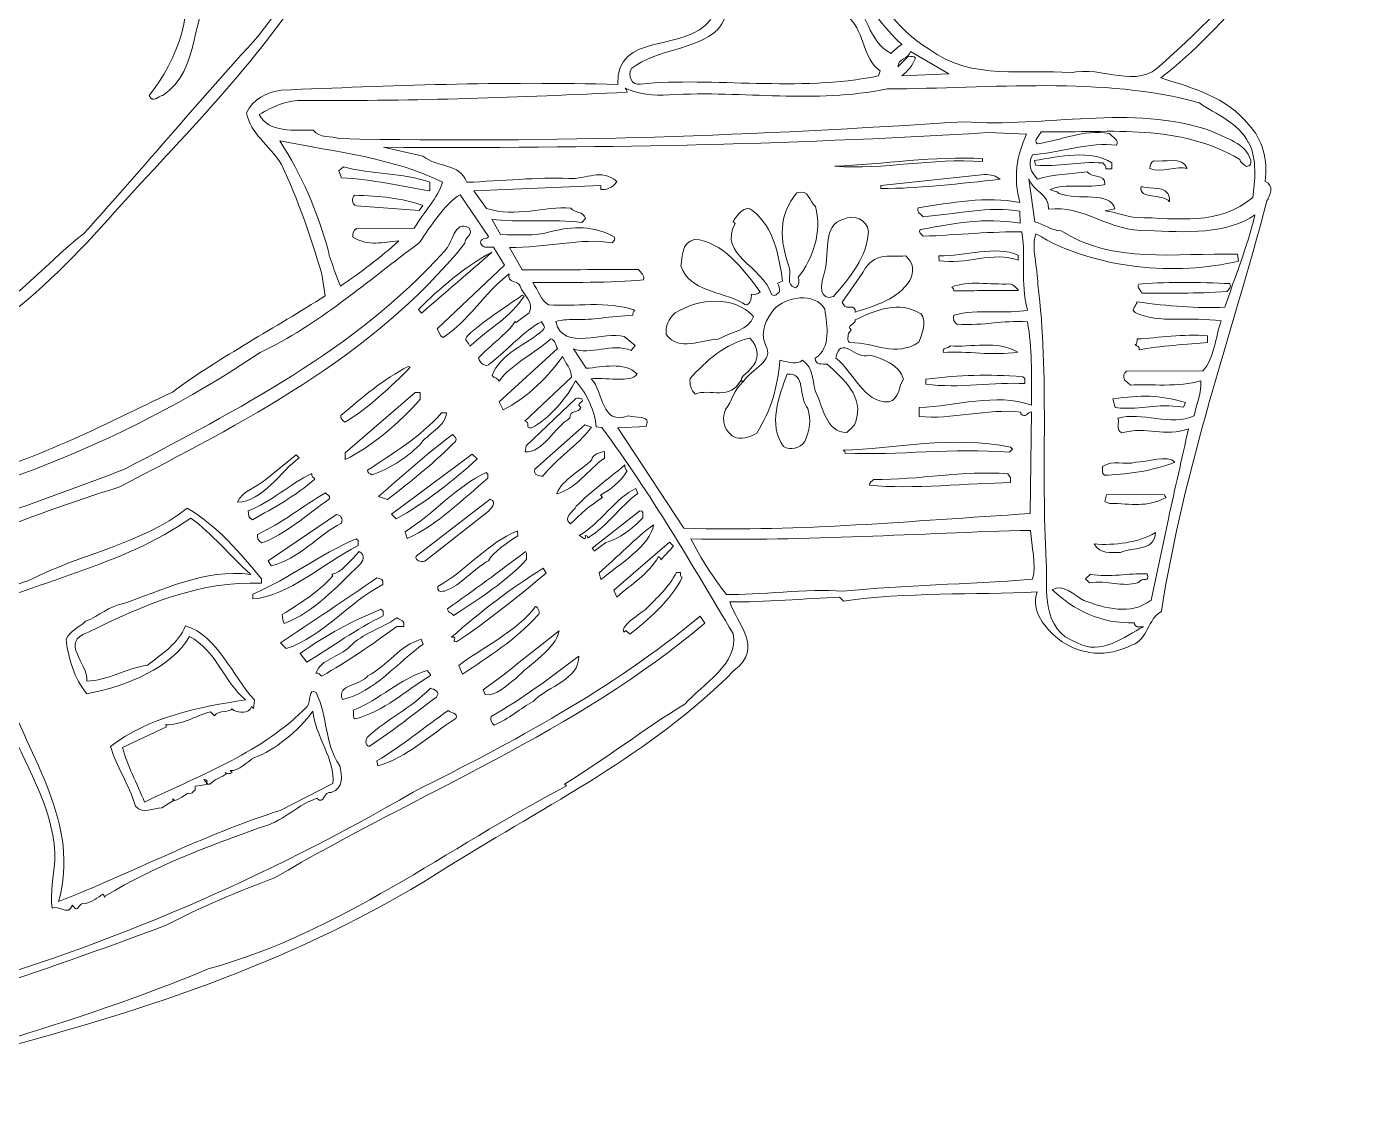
# Paper-space layout 'HHE_200_PG2' of a CAD drawing. Extents: x 0.2 to 8.2, y 0.2 to 10.8.
# Drawn here: x 5.7512 to 5.8843, y 10.2398 to 10.3465 of the extents above; entities that cross this region are included whole.
import ezdxf

# ---------------------------------------------------------------- set-up
doc = ezdxf.new("R2010")
doc.units = 0
doc.header["$MEASUREMENT"] = 0
doc.layers.get('0').update_dxf_attribs({"lineweight": 30})
doc.layers.add('FORM_HHE-200', color=7, linetype='Continuous', lineweight=30)

# ---------------------------------------------------------------- blocks, each defined once
blk = doc.blocks.new('seal')
at = {"linetype": 'Continuous', "lineweight": 5}
for p, q in [((0.81815, -0.793134), (0.81207, -0.799156)), ((0.81929, -0.790367), (0.84104, -0.803226)), ((0.80198, -0.801381), (0.8009, -0.804256)), ((0.84104, -0.803226), (0.81429, -0.804256)), ((0.86335, -0.836808), (0.88515, -0.837894)), ((0.54097, -0.848527), (0.51866, -0.843427)), ((0.86003, -0.85162), (0.86003, -0.853356)), ((0.89014, -0.85558), (0.8896, -0.852867)), ((0.49305, -0.856719), (0.49583, -0.854495)), ((0.49469, -0.860626), (0.49305, -0.856719)), ((0.80198, -0.866756), (0.86111, -0.860626)), ((0.9336, -0.857805), (0.93029, -0.857805)), ((0.9336, -0.854495), (0.9336, -0.857805)), ((0.54493, -0.863501), (0.54493, -0.868438)), ((0.57, -0.868547), (0.64247, -0.865834)), ((0.57721, -0.878584), (0.57, -0.868547)), ((0.64247, -0.865834), (0.64247, -0.868058)), ((0.80198, -0.868438), (0.80198, -0.866756)), ((0.88965, -0.887861), (0.88629, -0.863338)), ((0.53875, -0.879506), (0.50304, -0.876738)), ((0.54097, -0.876738), (0.53875, -0.879506)), ((0.56212, -0.870662), (0.57829, -0.894588)), ((0.96653, -0.874515), (0.96653, -0.876738)), ((0.58507, -0.893558), (0.58008, -0.884661)), ((0.63136, -0.886884), (0.63358, -0.884661)), ((0.88119, -0.88173), (0.88119, -0.888458)), ((0.92969, -0.88173), (0.93533, -0.880699)), ((0.53597, -0.889651), (0.50304, -0.889651)), ((0.71886, -0.887861), (0.71778, -0.886776)), ((0.58111, -0.900719), (0.58725, -0.910865)), ((0.59733, -0.91374), (0.59007, -0.900881)), ((0.83491, -0.90967), (0.83491, -0.906849)), ((0.88011, -0.906849), (0.88011, -0.90967)), ((1.00559, -0.910756), (1.00505, -0.906849)), ((0.49365, -0.92242), (0.49051, -0.914283)), ((0.58725, -0.910865), (0.54872, -0.947051)), ((0.48319, -0.915584), (0.48503, -0.927845)), ((0.74572, -0.920901), (0.74284, -0.921933)), ((0.59733, -0.928117), (0.59841, -0.928713)), ((0.53983, -0.938099), (0.53819, -0.935876)), ((0.60108, -0.938099), (0.5938, -0.943688)), ((0.5938, -0.943688), (0.59326, -0.943091)), ((0.64421, -0.940974), (0.66032, -0.93989)), ((0.66146, -0.957088), (0.65528, -0.951988)), ((0.78304, -0.950958), (0.78472, -0.948733)), ((0.98775, -0.953237), (0.98775, -0.957088)), ((0.61725, -0.958662), (0.58383, -0.988827)), ((0.63358, -0.969947), (0.6263, -0.95877)), ((0.65923, -0.959909), (0.66146, -0.957088)), ((0.53207, -0.968319), (0.53321, -0.968808)), ((0.62511, -0.974884), (0.59832, -0.999894)), ((0.88228, -0.976077), (0.88341, -0.977108)), ((0.98493, -0.973256), (0.94141, -0.973256)), ((0.49583, -1.017363), (0.53597, -0.983292)), ((0.53597, -0.983292), (0.53875, -0.983292)), ((0.53875, -0.983292), (0.53875, -0.987145)), ((0.72173, -0.977108), (0.72287, -0.978192)), ((0.72282, -0.978192), (0.72173, -0.977108)), ((0.8271, -0.979983), (0.8271, -0.977108)), ((0.88341, -0.977108), (0.88341, -0.979983)), ((0.94033, -0.978192), (0.94364, -0.981069)), ((0.58383, -0.988827), (0.58605, -0.99333)), ((0.59901, -1.013947), (0.62744, -0.987145)), ((0.93479, -0.993926), (0.9336, -0.98899)), ((0.97494, -0.991213), (0.9738, -0.993926)), ((0.551, -0.994958), (0.55378, -0.994958)), ((0.82314, -0.99333), (0.82314, -0.998376)), ((0.88114, -0.996151), (0.88114, -0.997181)), ((0.88726, -0.996151), (0.88618, -1.05404)), ((0.60401, -1.027347), (0.6325, -1.002227)), ((0.6325, -1.002227), (0.63634, -1.003474)), ((0.639, -1.003312), (0.64232, -1.003801)), ((0.65143, -1.003963), (0.66748, -1.003312)), ((0.68875, -1.061363), (0.65143, -1.003963)), ((0.59841, -1.017363), (0.59901, -1.013947)), ((0.45064, -1.032338), (0.46794, -1.018449)), ((0.46794, -1.018449), (0.46962, -1.020077)), ((0.49583, -1.02127), (0.49583, -1.017363)), ((0.52203, -1.052466), (0.56836, -1.018449)), ((0.56836, -1.018449), (0.57114, -1.02127)), ((0.64361, -1.017363), (0.64361, -1.02127)), ((0.87619, -1.017363), (0.87451, -1.019045)), ((0.87505, -1.01617), (0.87619, -1.017363)), ((0.57612, -1.029083), (0.57721, -1.030059)), ((0.57721, -1.030059), (0.57721, -1.032338)), ((0.87343, -1.031308), (0.87505, -1.033531)), ((0.87505, -1.033531), (0.87505, -1.036352)), ((0.48465, -1.040097), (0.48687, -1.04232)), ((0.48687, -1.04232), (0.48687, -1.043569)), ((0.5198, -1.044165), (0.51476, -1.04232)), ((0.53597, -1.076447), (0.57835, -1.044165)), ((0.64133, -1.04232), (0.64247, -1.043569)), ((0.66146, -1.038577), (0.66255, -1.041344)), ((0.92861, -1.04742), (0.92969, -1.043569)), ((0.92969, -1.043569), (0.96262, -1.043569)), ((0.45172, -1.07867), (0.49083, -1.052466)), ((0.5248, -1.055233), (0.52203, -1.052466)), ((0.57721, -1.051327), (0.54097, -1.079322)), ((0.6364, -1.07254), (0.66369, -1.051327)), ((0.93137, -1.048505), (0.92861, -1.04742)), ((0.96485, -1.057458), (0.95482, -1.103681)), ((0.5019, -1.066463), (0.50304, -1.06744)), ((0.50304, -1.06744), (0.50304, -1.070315)), ((0.53098, -1.066463), (0.52984, -1.062502)), ((0.59343, -1.062502), (0.59397, -1.062502)), ((0.59397, -1.062502), (0.59397, -1.065216)), ((0.59841, -1.074222), (0.59901, -1.075252)), ((0.59901, -1.075252), (0.59901, -1.07867)), ((0.64421, -1.069284), (0.63748, -1.074222)), ((0.64861, -1.09652), (0.6804, -1.069284)), ((0.68268, -1.071509), (0.6754, -1.079322)), ((0.6804, -1.069284), (0.68268, -1.071509)), ((0.45346, -1.081545), (0.45172, -1.07867)), ((0.44787, -1.089304), (0.44787, -1.09142)), ((0.48855, -1.087513), (0.48801, -1.086483)), ((0.60846, -1.08377), (0.61014, -1.086483)), ((0.64133, -1.090336), (0.64025, -1.086483)), ((0.68436, -1.086483), (0.68658, -1.086483)), ((0.91743, -1.09142), (0.92025, -1.088708)), ((0.44282, -1.100372), (0.44282, -1.097659)), ((0.54823, -1.095434), (0.54823, -1.093808)), ((0.65029, -1.100372), (0.64861, -1.09652)), ((0.91965, -1.093698), (0.91743, -1.09142)), ((0.77723, -1.101131), (0.77947, -1.103356)), ((0.51585, -1.106556), (0.51704, -1.107697)), ((0.51704, -1.107697), (0.51704, -1.110409)), ((0.69765, -1.111602), (0.70047, -1.115454)), ((0.52876, -1.11654), (0.5248, -1.11654)), ((0.52876, -1.114423), (0.52876, -1.11654)), ((0.65528, -1.119415), (0.65419, -1.120445)), ((0.65755, -1.12164), (0.65528, -1.119415)), ((0.9476, -1.118817), (0.95036, -1.118817)), ((0.46176, -1.128801), (0.45844, -1.125491)), ((0.53875, -1.123863), (0.53983, -1.126684)), ((0.47347, -1.136613), (0.46962, -1.131676)), ((0.54205, -1.141659), (0.54379, -1.143937)), ((0.54379, -1.143937), (0.54379, -1.144534)), ((0.56218, -1.143937), (0.55996, -1.138947)), ((0.44341, -1.15788), (0.44282, -1.162817)), ((0.57498, -1.155548), (0.5739, -1.15289)), ((0.42058, -1.166779), (0.41836, -1.164554)), ((0.43175, -1.163956), (0.43061, -1.162926)), ((0.44282, -1.162817), (0.44179, -1.161733)), ((0.39323, -1.172963), (0.36822, -1.184627)), ((0.39275, -1.171769), (0.39323, -1.172963)), ((0.51362, -1.195804), (0.51308, -1.192983)), ((0.41662, -1.205787), (0.41435, -1.203019)), ((0.42768, -1.199711), (0.42665, -1.199113)), ((0.43051, -1.199113), (0.42947, -1.198083)), ((0.42947, -1.199711), (0.43051, -1.199113)), ((0.40935, -1.209149), (0.40935, -1.206872)), ((0.48796, -1.205787), (0.45785, -1.220923)), ((0.61996, -1.206763), (0.6211, -1.207848)), ((0.39041, -1.219133), (0.39762, -1.214684)), ((0.39762, -1.214684), (0.39654, -1.214087))]:
    blk.add_line(p, q, dxfattribs=at)
for points in [[(1.07916, -0.64692), (1.05458, -0.70438), (1.01053, -0.756242), (0.96257, -0.798126)], [(0.512, -0.65256), (0.48801, -0.70058), (0.47685, -0.750654), (0.43778, -0.790367)], [(0.74458, -0.67768), (0.77415, -0.710561), (0.78136, -0.755211), (0.81429, -0.786406)], [(0.30111, -0.807566), (0.30501, -0.785376), (0.30225, -0.754615), (0.32287, -0.737416)], [(0.37311, -0.870934), (0.41103, -0.830081), (0.45557, -0.785322), (0.48286, -0.737849)], [(0.40251, -0.737959), (0.41315, -0.764163), (0.40148, -0.792593), (0.38532, -0.813262)], [(0.82982, -0.78912), (0.81087, -0.777509), (0.79812, -0.757924), (0.78918, -0.737795)], [(0.39307, -0.813262), (0.41537, -0.798669), (0.40761, -0.767473), (0.42432, -0.750274)], [(0.70943, -0.777509), (0.71664, -0.769099), (0.71555, -0.756242), (0.72782, -0.752498)], [(0.96186, -0.806101), (0.98134, -0.791615), (0.99805, -0.77279), (1.01596, -0.753909)], [(0.80816, -0.791398), (0.79471, -0.78467), (0.79536, -0.767473), (0.78418, -0.759063)], [(0.70551, -0.771541), (0.69097, -0.790965), (0.65126, -0.777726), (0.6524, -0.808326)], [(0.66032, -0.799156), (0.6754, -0.788142), (0.69608, -0.78912), (0.70943, -0.777509)], [(0.78472, -0.771324), (0.79362, -0.78033), (0.79194, -0.794219), (0.80198, -0.801381)], [(0.43778, -0.790367), (0.4055, -0.826066), (0.37761, -0.858944), (0.34744, -0.891876)], [(0.81429, -0.786406), (0.81207, -0.788142), (0.81039, -0.78912), (0.80816, -0.791398)], [(0.81207, -0.799156), (0.81207, -0.794219), (0.81815, -0.794816), (0.81929, -0.790367)], [(0.82211, -0.794219), (0.82157, -0.792593), (0.81929, -0.793623), (0.81815, -0.793134)], [(0.91011, -0.803117), (0.88564, -0.800405), (0.85379, -0.807566), (0.82982, -0.78912)], [(0.66537, -0.808162), (0.66032, -0.809302), (0.65755, -0.803226), (0.66032, -0.799156)], [(0.81429, -0.804256), (0.81761, -0.801381), (0.82037, -0.798669), (0.82211, -0.794219)], [(0.96257, -0.798126), (0.94803, -0.813642), (0.9291, -0.798559), (0.91011, -0.803117)], [(0.6524, -0.808326), (0.586, -0.806101), (0.52133, -0.80838), (0.46051, -0.810549)], [(0.8009, -0.804256), (0.75516, -0.813262), (0.70665, -0.804256), (0.66537, -0.808162)], [(0.80589, -0.81169), (0.86503, -0.81169), (0.92915, -0.804962), (0.98379, -0.820533)], [(1.01189, -0.833173), (0.99908, -0.817006), (0.98026, -0.812286), (0.96186, -0.806101)], [(0.38532, -0.813262), (0.38748, -0.818199), (0.39025, -0.813262), (0.39307, -0.813262)], [(0.46051, -0.810549), (0.45275, -0.81169), (0.44407, -0.815649), (0.44071, -0.823408)], [(0.44791, -0.824384), (0.45573, -0.819936), (0.46404, -0.81603), (0.47353, -0.816626)], [(0.47353, -0.816626), (0.53879, -0.817115), (0.59571, -0.815487), (0.65761, -0.812774)], [(0.65653, -0.810495), (0.66375, -0.813805), (0.67269, -0.814998), (0.68159, -0.814402)], [(0.65761, -0.812774), (0.65761, -0.81169), (0.65707, -0.81093), (0.65653, -0.810495)], [(0.68159, -0.814402), (0.72511, -0.812177), (0.76411, -0.819936), (0.80589, -0.81169)], [(0.44071, -0.823408), (0.44287, -0.835669), (0.45329, -0.841148), (0.46051, -0.852976)], [(0.99051, -0.836645), (0.94532, -0.820533), (0.89568, -0.834422), (0.84946, -0.830569)], [(0.98379, -0.820533), (0.99328, -0.827259), (1.00559, -0.831599), (1.01172, -0.843427)], [(0.47862, -0.833391), (0.46854, -0.833391), (0.45297, -0.835018), (0.44791, -0.824384)], [(0.84946, -0.830569), (0.73112, -0.837731), (0.61628, -0.841637), (0.49365, -0.838381)], [(0.49365, -0.838381), (0.48861, -0.836645), (0.48248, -0.838381), (0.47862, -0.833391)], [(0.51866, -0.843427), (0.63971, -0.844566), (0.74398, -0.843427), (0.86335, -0.836808)], [(0.88515, -0.837731), (0.87951, -0.849992), (0.87729, -0.862741), (0.88119, -0.876738)], [(0.89122, -0.843319), (0.88905, -0.841148), (0.89236, -0.838924), (0.89346, -0.836645)], [(0.93251, -0.837731), (0.91694, -0.835018), (0.90516, -0.841637), (0.89122, -0.843319)], [(0.89346, -0.836645), (0.93533, -0.837134), (0.97153, -0.832197), (1.00668, -0.852867)], [(0.93641, -0.844458), (0.93809, -0.841148), (0.93414, -0.840009), (0.93251, -0.837731)], [(1.01286, -0.853356), (1.00998, -0.843427), (0.99837, -0.840606), (0.99051, -0.836645)], [(1.021, -0.865563), (1.02268, -0.853192), (1.01965, -0.841474), (1.01189, -0.833173)], [(0.45958, -0.839522), (0.49247, -0.846086), (0.52372, -0.849395), (0.55214, -0.863501)], [(0.48687, -0.901912), (0.48075, -0.879615), (0.47185, -0.858944), (0.45958, -0.839522)], [(0.88846, -0.849558), (0.90462, -0.848365), (0.92133, -0.842234), (0.93641, -0.844458)], [(0.8896, -0.852867), (0.90408, -0.850643), (0.92187, -0.846683), (0.9336, -0.854495)], [(1.01172, -0.843319), (1.01672, -0.85227), (1.01508, -0.866159), (1.01394, -0.874515)], [(0.46051, -0.852976), (0.46985, -0.873158), (0.47685, -0.893937), (0.48319, -0.915584)], [(0.56608, -0.863609), (0.56164, -0.852379), (0.54991, -0.855688), (0.54097, -0.848527)], [(0.77578, -0.85558), (0.80312, -0.854495), (0.83329, -0.849992), (0.86003, -0.85162)], [(0.86003, -0.853356), (0.83101, -0.851023), (0.80421, -0.857805), (0.77578, -0.85558)], [(0.89122, -0.863501), (0.88732, -0.858944), (0.88569, -0.85558), (0.88846, -0.849558)], [(0.92861, -0.854495), (0.91412, -0.853356), (0.90348, -0.856719), (0.89014, -0.85558)], [(0.95536, -0.857805), (0.95536, -0.85558), (0.95596, -0.854495), (0.95758, -0.853356)], [(0.95758, -0.853356), (0.96262, -0.854495), (0.97434, -0.850643), (0.97657, -0.857805)], [(1.00668, -0.852867), (1.00668, -0.854495), (1.0089, -0.85558), (1.00998, -0.856719)], [(1.00998, -0.856719), (1.01172, -0.857316), (1.0134, -0.85558), (1.01286, -0.853356)], [(0.54493, -0.868438), (0.5293, -0.865726), (0.512, -0.861656), (0.49469, -0.860626)], [(0.49583, -0.854495), (0.5114, -0.858944), (0.52984, -0.857805), (0.54493, -0.863501)], [(0.62408, -0.861765), (0.60683, -0.860788), (0.58562, -0.863013), (0.56608, -0.863609)], [(0.65143, -0.863609), (0.64247, -0.855688), (0.63472, -0.862416), (0.62408, -0.861765)], [(0.86111, -0.860626), (0.86448, -0.860626), (0.86779, -0.861656), (0.87001, -0.863501)], [(0.91965, -0.859541), (0.91022, -0.860626), (0.90018, -0.860626), (0.89122, -0.863501)], [(0.92969, -0.866756), (0.92969, -0.860029), (0.92247, -0.863501), (0.91965, -0.859541)], [(0.93029, -0.857805), (0.93083, -0.856123), (0.92915, -0.85558), (0.92861, -0.854495)], [(0.97657, -0.857805), (0.97098, -0.856123), (0.96154, -0.860626), (0.95536, -0.857805)], [(0.55214, -0.863501), (0.54991, -0.87229), (0.54097, -0.880699), (0.53597, -0.889651)], [(0.64247, -0.868058), (0.64475, -0.868547), (0.64921, -0.867462), (0.65143, -0.863609)], [(0.75403, -0.870662), (0.76129, -0.868438), (0.76075, -0.875112), (0.76465, -0.878474)], [(0.87001, -0.863501), (0.84718, -0.865726), (0.82433, -0.868438), (0.80198, -0.868438)], [(0.88629, -0.863338), (0.88851, -0.870066), (0.89801, -0.87229), (0.89747, -0.880699)], [(0.8985, -0.869469), (0.90684, -0.865726), (0.92079, -0.868981), (0.92969, -0.866756)], [(0.90348, -0.871694), (0.9024, -0.870174), (0.89964, -0.870662), (0.8985, -0.869469)], [(0.96653, -0.876738), (0.96208, -0.871694), (0.94868, -0.875762), (0.95036, -0.867949)], [(0.95036, -0.867949), (0.95596, -0.870066), (0.96485, -0.866756), (0.96653, -0.874515)], [(1.02193, -0.876576), (1.02355, -0.873755), (1.02654, -0.867679), (1.021, -0.865563)], [(0.22591, -0.973744), (0.28728, -0.963708), (0.33122, -0.917701), (0.37311, -0.870934)], [(0.50304, -0.876738), (0.50028, -0.875762), (0.50028, -0.87229), (0.5019, -0.870662)], [(0.5019, -0.870662), (0.5165, -0.871205), (0.52876, -0.87229), (0.54097, -0.876738)], [(0.53869, -0.898006), (0.54541, -0.888458), (0.55318, -0.876142), (0.56212, -0.870662)], [(0.71778, -0.886776), (0.72005, -0.882924), (0.72451, -0.876738), (0.72896, -0.880699)], [(0.74957, -0.91298), (0.74398, -0.897898), (0.74344, -0.882924), (0.75403, -0.870662)], [(0.88119, -0.876738), (0.86226, -0.872887), (0.84158, -0.876738), (0.82319, -0.879506)], [(0.93533, -0.880699), (0.93251, -0.870174), (0.91466, -0.876142), (0.90348, -0.871694)], [(1.01394, -0.874515), (0.99441, -0.890737), (0.97153, -0.886179), (0.9476, -0.885637)], [(0.96062, -1.110245), (0.97401, -1.026695), (1.00125, -0.954105), (1.02193, -0.876576)], [(0.62522, -0.878584), (0.61014, -0.87739), (0.59397, -0.884063), (0.57721, -0.878584)], [(0.58008, -0.884661), (0.59397, -0.886884), (0.61628, -0.884661), (0.63136, -0.886884)], [(0.63358, -0.884661), (0.6325, -0.880211), (0.62744, -0.881838), (0.62522, -0.878584)], [(0.72896, -0.880699), (0.74122, -0.890737), (0.74344, -0.905819), (0.74572, -0.920901)], [(0.76465, -0.878474), (0.76851, -0.892363), (0.76297, -0.90864), (0.75457, -0.918677)], [(0.78076, -0.885745), (0.78528, -0.882924), (0.79471, -0.885745), (0.79471, -0.892961)], [(0.82319, -0.879506), (0.82211, -0.882327), (0.82487, -0.882924), (0.82601, -0.884551)], [(0.82601, -0.884551), (0.84326, -0.88352), (0.86448, -0.878474), (0.88119, -0.88173)], [(0.89741, -0.880699), (0.91743, -0.877987), (0.93251, -0.894099), (0.95372, -0.892961)], [(0.9476, -0.885637), (0.94255, -0.885637), (0.93587, -0.882327), (0.92969, -0.88173)], [(0.95372, -0.892961), (0.97489, -0.894588), (1, -0.895186), (1.01508, -0.884551)], [(1.01508, -0.884551), (1.01064, -0.902998), (1.00337, -0.919708), (0.99772, -0.937015)], [(0.34744, -0.891876), (0.32401, -0.90967), (0.30176, -0.937502), (0.27382, -0.948733)], [(0.50304, -0.889651), (0.50087, -0.890737), (0.50087, -0.892961), (0.50087, -0.894588)], [(0.56701, -0.889488), (0.5586, -0.88504), (0.55805, -0.898386), (0.55307, -0.902836)], [(0.56479, -0.898386), (0.56423, -0.895077), (0.57032, -0.893287), (0.56701, -0.889488)], [(0.61404, -0.891984), (0.60401, -0.894697), (0.59511, -0.893558), (0.58507, -0.893558)], [(0.64915, -0.894697), (0.63857, -0.889163), (0.6263, -0.88862), (0.61404, -0.891984)], [(0.73954, -0.928551), (0.734, -0.911895), (0.70889, -0.905819), (0.71886, -0.887861)], [(0.76905, -0.91808), (0.77301, -0.906849), (0.76796, -0.888458), (0.78076, -0.885745)], [(0.82433, -0.891876), (0.82319, -0.893449), (0.82487, -0.894588), (0.82601, -0.895673)], [(0.88119, -0.888458), (0.86003, -0.885148), (0.84434, -0.888458), (0.82433, -0.891876)], [(0.90468, -0.892961), (0.89855, -0.892961), (0.89469, -0.888891), (0.88965, -0.887861)], [(0.3673, -1.036136), (0.43707, -0.999894), (0.51069, -0.964195), (0.56479, -0.898386)], [(0.44782, -0.959909), (0.48069, -0.944827), (0.50972, -0.919111), (0.53869, -0.898006)], [(0.52703, -0.896813), (0.51682, -0.906198), (0.50554, -0.914499), (0.49365, -0.92242)], [(0.50087, -0.894588), (0.51037, -0.900122), (0.51758, -0.897409), (0.52703, -0.896813)], [(0.57829, -0.894588), (0.57769, -0.89627), (0.57271, -0.895186), (0.57384, -0.898604)], [(0.57384, -0.898604), (0.57553, -0.901912), (0.57829, -0.900122), (0.58111, -0.900719)], [(0.59007, -0.900881), (0.61008, -0.901424), (0.6319, -0.895294), (0.64861, -0.898604)], [(0.64861, -0.898604), (0.64915, -0.898006), (0.65143, -0.895781), (0.64915, -0.894697)], [(0.68772, -0.911895), (0.6888, -0.906362), (0.68821, -0.898604), (0.69554, -0.896813)], [(0.69554, -0.896813), (0.71111, -0.897898), (0.72337, -0.913577), (0.73286, -0.926869)], [(0.79471, -0.892961), (0.79416, -0.907447), (0.78418, -0.918677), (0.77469, -0.929745)], [(0.82601, -0.895673), (0.84494, -0.895186), (0.86665, -0.892961), (0.88228, -0.893558)], [(0.88228, -0.893558), (0.88444, -0.910268), (0.88119, -0.920792), (0.8851, -0.938099)], [(0.89122, -0.923613), (0.89122, -0.914011), (0.88732, -0.902347), (0.89014, -0.894588)], [(0.89014, -0.894588), (0.92361, -0.915205), (0.97044, -0.919111), (1.00559, -0.910756)], [(1.00505, -0.906849), (0.96934, -0.905819), (0.93425, -0.912384), (0.90468, -0.892961)], [(0.55307, -0.902836), (0.50173, -0.959149), (0.4343, -0.99257), (0.37018, -1.026099)], [(0.49046, -0.914283), (0.48954, -0.910159), (0.48721, -0.905711), (0.48687, -0.901912)], [(0.53819, -0.935876), (0.54991, -0.924156), (0.56494, -0.911352), (0.58008, -0.903594)], [(0.58008, -0.903594), (0.56668, -0.915205), (0.55323, -0.92649), (0.53983, -0.938099)], [(0.79308, -0.913577), (0.79921, -0.904626), (0.80762, -0.907447), (0.81593, -0.906849)], [(0.81593, -0.906849), (0.82037, -0.910268), (0.82091, -0.916398), (0.81815, -0.920901)], [(0.83491, -0.906849), (0.85, -0.907447), (0.86671, -0.900719), (0.88011, -0.906849)], [(0.88011, -0.90967), (0.86616, -0.904137), (0.84946, -0.912384), (0.83491, -0.90967)], [(0.66364, -0.91374), (0.64019, -0.91374), (0.62072, -0.91374), (0.59733, -0.91374)], [(0.6664, -0.919708), (0.66748, -0.916995), (0.66472, -0.915965), (0.66364, -0.91374)], [(0.72282, -0.933054), (0.71062, -0.92649), (0.69276, -0.92649), (0.68772, -0.911895)], [(0.75293, -0.924754), (0.74735, -0.922529), (0.75071, -0.91808), (0.74957, -0.91298)], [(0.77968, -0.933162), (0.78364, -0.926869), (0.78864, -0.920305), (0.79308, -0.913577)], [(0.55208, -0.951988), (0.56657, -0.942602), (0.57601, -0.92649), (0.58996, -0.915856)], [(0.58996, -0.915856), (0.58833, -0.92139), (0.59554, -0.919708), (0.59608, -0.923017)], [(0.60336, -0.920901), (0.62403, -0.920901), (0.64855, -0.921444), (0.6664, -0.919708)], [(0.6123, -0.933759), (0.60786, -0.930938), (0.60623, -0.925349), (0.60336, -0.920901)], [(0.74284, -0.921933), (0.74344, -0.923613), (0.74398, -0.924754), (0.74398, -0.926869)], [(0.75457, -0.918677), (0.75516, -0.919708), (0.75571, -0.923613), (0.75293, -0.924754)], [(0.77469, -0.929745), (0.76628, -0.932566), (0.76741, -0.922529), (0.76905, -0.91808)], [(0.81815, -0.920901), (0.81147, -0.931426), (0.79812, -0.935279), (0.78696, -0.938697)], [(0.84212, -0.924754), (0.85054, -0.920901), (0.86448, -0.923613), (0.87505, -0.923126)], [(0.94868, -0.923613), (0.96035, -0.922529), (0.98493, -0.922529), (1.00055, -0.923613)], [(0.48503, -0.927845), (0.4565, -0.945912), (0.42546, -0.96208), (0.39762, -0.982262)], [(0.56608, -0.950958), (0.57612, -0.942006), (0.58616, -0.935876), (0.59733, -0.928117)], [(0.59841, -0.928713), (0.59061, -0.940379), (0.57835, -0.947051), (0.56722, -0.957088)], [(0.59608, -0.923017), (0.59778, -0.928117), (0.60444, -0.931969), (0.60108, -0.938099)], [(0.68436, -0.938697), (0.69771, -0.930341), (0.71832, -0.928713), (0.72896, -0.940974)], [(0.72782, -0.928117), (0.72836, -0.929745), (0.72673, -0.937015), (0.72282, -0.933054)], [(0.73286, -0.926869), (0.73232, -0.928117), (0.72896, -0.928713), (0.72782, -0.928117)], [(0.74398, -0.926869), (0.7423, -0.928117), (0.74176, -0.929745), (0.73954, -0.928551)], [(0.74062, -0.937015), (0.74735, -0.929745), (0.76405, -0.926869), (0.76969, -0.937015)], [(0.84326, -0.926869), (0.84326, -0.925838), (0.84272, -0.925349), (0.84212, -0.924754)], [(0.88011, -0.926869), (0.86947, -0.926869), (0.85444, -0.926869), (0.84326, -0.926869)], [(0.87505, -0.923126), (0.87729, -0.923613), (0.87897, -0.925349), (0.88011, -0.926869)], [(0.89514, -1.081437), (0.89236, -1.029516), (0.89741, -0.975372), (0.89122, -0.923613)], [(0.95036, -0.928713), (0.94982, -0.926869), (0.9476, -0.925838), (0.94868, -0.923613)], [(0.99891, -0.928117), (0.98101, -0.929256), (0.96544, -0.928713), (0.95036, -0.928713)], [(1.00055, -0.923613), (1.00169, -0.925838), (1, -0.92649), (0.99891, -0.928117)], [(0.66141, -0.937015), (0.64583, -0.931481), (0.6263, -0.93479), (0.6123, -0.933759)], [(0.66032, -0.93989), (0.66032, -0.938697), (0.66032, -0.937612), (0.66141, -0.937015)], [(0.73568, -0.957088), (0.73237, -0.949276), (0.73676, -0.942006), (0.74062, -0.937015)], [(0.76969, -0.937015), (0.77079, -0.946509), (0.77355, -0.95877), (0.76405, -0.964847)], [(0.78418, -0.935876), (0.78076, -0.936472), (0.78076, -0.93479), (0.77968, -0.933162)], [(0.78696, -0.938697), (0.7875, -0.937015), (0.78587, -0.935279), (0.78418, -0.935876)], [(0.78696, -0.943199), (0.79866, -0.937612), (0.81207, -0.932077), (0.82433, -0.93989)], [(0.8851, -0.938099), (0.87451, -0.940379), (0.85601, -0.937015), (0.84326, -0.940812)], [(0.9476, -0.933651), (0.9476, -0.935876), (0.94364, -0.938099), (0.94646, -0.939727)], [(0.99772, -0.937015), (0.98101, -0.937502), (0.96598, -0.936472), (0.9476, -0.933651)], [(0.59326, -0.943091), (0.58833, -0.950361), (0.57878, -0.956545), (0.57216, -0.963708)], [(0.57878, -0.966962), (0.58936, -0.95877), (0.59778, -0.948733), (0.60829, -0.943091)], [(0.60829, -0.943091), (0.60829, -0.944719), (0.61116, -0.945912), (0.60894, -0.948137)], [(0.61628, -0.943199), (0.62408, -0.940974), (0.63412, -0.943199), (0.64421, -0.940974)], [(0.65528, -0.951988), (0.64475, -0.948245), (0.62018, -0.960995), (0.61628, -0.943199)], [(0.67926, -0.950958), (0.67872, -0.94602), (0.6804, -0.942006), (0.68436, -0.938697)], [(0.72896, -0.940974), (0.72673, -0.948733), (0.71555, -0.949765), (0.70889, -0.953833)], [(0.78472, -0.948733), (0.78136, -0.946509), (0.7875, -0.945424), (0.78696, -0.943199)], [(0.82433, -0.939727), (0.82818, -0.944827), (0.82487, -0.950958), (0.82319, -0.956058)], [(0.84326, -0.940812), (0.84272, -0.943091), (0.84326, -0.944827), (0.8449, -0.945912)], [(0.8449, -0.945912), (0.86166, -0.946942), (0.86996, -0.943688), (0.8851, -0.944827)], [(0.8851, -0.944827), (0.88786, -0.959909), (0.88726, -0.973744), (0.88726, -0.992245)], [(0.94646, -0.939727), (0.9598, -0.946509), (0.97825, -0.942006), (0.9955, -0.944827)], [(0.9955, -0.944827), (0.99219, -0.954267), (0.99165, -0.965931), (0.98493, -0.973256)], [(0.54872, -0.947051), (0.5498, -0.948733), (0.5498, -0.950958), (0.55208, -0.951988)], [(0.56722, -0.957088), (0.56668, -0.954863), (0.56326, -0.953237), (0.56608, -0.950958)], [(0.60894, -0.948137), (0.6, -0.955949), (0.58437, -0.961483), (0.57991, -0.973744)], [(0.58383, -0.977108), (0.59104, -0.966962), (0.60498, -0.960995), (0.6134, -0.953073)], [(0.6134, -0.953073), (0.61616, -0.95367), (0.61616, -0.95698), (0.61725, -0.958662)], [(0.70889, -0.953833), (0.69884, -0.953833), (0.68658, -0.960995), (0.67926, -0.950958)], [(0.69276, -0.976077), (0.70166, -0.966094), (0.71339, -0.956058), (0.72679, -0.953237)], [(0.72679, -0.953237), (0.73237, -0.958173), (0.73237, -0.966094), (0.72679, -0.971031)], [(0.77578, -0.964847), (0.7786, -0.950958), (0.7875, -0.966583), (0.79471, -0.963219)], [(0.78418, -0.956058), (0.7819, -0.956058), (0.78304, -0.952586), (0.78304, -0.950958)], [(0.9476, -0.954863), (0.9598, -0.954267), (0.9738, -0.951988), (0.98775, -0.953237)], [(0.18344, -1.065216), (0.27546, -1.045197), (0.36637, -1.014542), (0.44782, -0.959909)], [(0.6263, -0.95877), (0.6358, -0.962622), (0.64807, -0.955461), (0.65923, -0.959909)], [(0.72287, -0.978192), (0.72782, -0.970434), (0.74128, -0.966583), (0.73568, -0.957088)], [(0.82319, -0.956058), (0.80985, -0.964847), (0.79812, -0.956058), (0.78418, -0.956058)], [(0.83714, -0.962026), (0.83605, -0.95877), (0.8399, -0.959909), (0.84104, -0.958281)], [(0.87951, -0.962026), (0.86503, -0.964249), (0.85054, -0.960995), (0.83714, -0.962026)], [(0.84104, -0.958281), (0.85276, -0.959313), (0.86779, -0.954863), (0.87951, -0.962026)], [(0.94646, -0.958281), (0.9476, -0.957686), (0.9476, -0.956058), (0.9476, -0.954863)], [(0.94868, -0.960995), (0.94928, -0.959313), (0.9476, -0.95877), (0.94646, -0.958281)], [(0.98775, -0.957088), (0.97711, -0.958173), (0.9598, -0.95877), (0.94868, -0.960995)], [(0.49361, -0.996151), (0.50532, -0.986113), (0.51812, -0.97548), (0.53207, -0.968319)], [(0.57216, -0.963708), (0.57265, -0.966583), (0.57661, -0.969838), (0.57878, -0.966962)], [(0.58605, -0.99333), (0.59946, -0.987145), (0.6134, -0.973148), (0.62001, -0.963111)], [(0.62001, -0.963111), (0.62175, -0.966962), (0.62511, -0.970434), (0.62511, -0.974884)], [(0.66255, -0.973256), (0.65528, -0.966094), (0.64247, -0.969349), (0.63358, -0.969947)], [(0.74398, -0.965931), (0.7423, -0.982208), (0.739, -0.993926), (0.73058, -1.007327)], [(0.75679, -0.965931), (0.75347, -0.968808), (0.74957, -0.967126), (0.74398, -0.965931)], [(0.76405, -0.98389), (0.76243, -0.978844), (0.76351, -0.970434), (0.75679, -0.965931)], [(0.76405, -0.964847), (0.76405, -0.968808), (0.76796, -0.968211), (0.77079, -0.968211)], [(0.77079, -0.968211), (0.78022, -0.977108), (0.79194, -0.987145), (0.78696, -1.001088)], [(0.80589, -0.989966), (0.7914, -0.990454), (0.78587, -0.972659), (0.77578, -0.964847)], [(0.79471, -0.963219), (0.80144, -0.964847), (0.81261, -0.968808), (0.81429, -0.977108)], [(0.53321, -0.968808), (0.52312, -0.979387), (0.5081, -0.992733), (0.49583, -1.000002)], [(0.57991, -0.973744), (0.58101, -0.975372), (0.58329, -0.975372), (0.58383, -0.977108)], [(0.63634, -0.975969), (0.64247, -0.974884), (0.65978, -0.978844), (0.66255, -0.973256)], [(0.65755, -0.997181), (0.64133, -1.002879), (0.64361, -0.983292), (0.63634, -0.975969)], [(0.69554, -0.98492), (0.6933, -0.982697), (0.69222, -0.979387), (0.69276, -0.976077)], [(0.72679, -0.971031), (0.72511, -0.973256), (0.72233, -0.974395), (0.72173, -0.977108)], [(0.74572, -1.015086), (0.73676, -1.002227), (0.74344, -0.986711), (0.74794, -0.973852)], [(0.74794, -0.973852), (0.75907, -0.972768), (0.75403, -0.987145), (0.75966, -0.993438)], [(0.8271, -0.977108), (0.84718, -0.974884), (0.86171, -0.974395), (0.88228, -0.976077)], [(0.94141, -0.973256), (0.93979, -0.974287), (0.93923, -0.975969), (0.94033, -0.978192)], [(0.39762, -0.982262), (0.35748, -1.001251), (0.31733, -1.021813), (0.27496, -1.03223)], [(0.60222, -1.003801), (0.61171, -0.998863), (0.62343, -0.986005), (0.62733, -0.976999)], [(0.62733, -0.976999), (0.6339, -0.984377), (0.6384, -0.994415), (0.639, -1.003312)], [(0.72173, -0.977108), (0.71561, -0.98899), (0.70389, -0.981665), (0.69554, -0.98492)], [(0.71284, -0.993926), (0.71669, -0.98899), (0.71734, -0.982697), (0.72282, -0.978192)], [(0.7819, -1.007327), (0.76969, -1.007327), (0.76851, -0.992245), (0.76405, -0.98389)], [(0.81429, -0.977108), (0.81147, -0.981069), (0.81207, -0.988338), (0.80589, -0.989966)], [(0.88341, -0.979983), (0.86671, -0.978844), (0.84548, -0.982697), (0.8271, -0.979983)], [(0.94364, -0.981069), (0.95428, -0.980472), (0.97153, -0.982697), (0.98379, -0.978844)], [(0.98379, -0.978844), (0.98437, -0.985517), (0.98101, -0.992081), (0.97993, -0.998863)], [(0.53875, -0.987145), (0.52703, -1.000599), (0.51086, -1.013947), (0.49583, -1.02127)], [(0.62744, -0.987145), (0.62853, -0.987145), (0.6308, -0.986113), (0.63136, -0.988338)], [(0.63136, -0.988338), (0.63136, -0.98899), (0.62744, -0.990454), (0.63026, -0.992245)], [(0.88726, -0.992245), (0.86665, -0.98492), (0.8443, -0.992733), (0.82314, -0.99333)], [(0.9336, -0.98899), (0.94982, -0.986711), (0.95926, -0.986711), (0.97494, -0.991213)], [(0.9738, -0.993926), (0.95704, -0.991213), (0.95204, -0.995554), (0.93479, -0.993926)], [(0.49583, -1.000002), (0.49469, -0.998972), (0.49305, -0.997779), (0.49361, -0.996151)], [(0.50864, -1.027347), (0.52312, -1.017852), (0.53819, -1.009009), (0.551, -0.994958)], [(0.55378, -0.994958), (0.55268, -1.003312), (0.54325, -1.006188), (0.53819, -1.013349)], [(0.62408, -0.998376), (0.61514, -1.003312), (0.60846, -1.018449), (0.59841, -1.017363)], [(0.63026, -0.992245), (0.62962, -0.995554), (0.62354, -0.99333), (0.62408, -0.998376)], [(0.66748, -1.003312), (0.6709, -0.996151), (0.66091, -0.998863), (0.65755, -0.997181)], [(0.71886, -1.01004), (0.71225, -1.007327), (0.71003, -1.000002), (0.71284, -0.993926)], [(0.75966, -0.993438), (0.76183, -1.000599), (0.76075, -1.005591), (0.75798, -1.012265)], [(0.82314, -0.998376), (0.84098, -1.000491), (0.86221, -0.993926), (0.88114, -0.996151)], [(0.88114, -0.997181), (0.88336, -0.999894), (0.8851, -0.996151), (0.88726, -0.996151)], [(0.97993, -0.998863), (0.96653, -1.00494), (0.94982, -0.996151), (0.93641, -0.999894)], [(0.59832, -0.999894), (0.60222, -1.000491), (0.59778, -1.003801), (0.60222, -1.003801)], [(0.63634, -1.003474), (0.62798, -1.014542), (0.61682, -1.020673), (0.60846, -1.031308)], [(0.64232, -1.003801), (0.67019, -1.041779), (0.69304, -1.081872), (0.71647, -1.12153)], [(0.78696, -1.001088), (0.78641, -1.003963), (0.78364, -1.005102), (0.7819, -1.007327)], [(0.93641, -0.999894), (0.93755, -1.002716), (0.93479, -1.006676), (0.93865, -1.008304)], [(0.93865, -1.008304), (0.95258, -1.004398), (0.96322, -1.011124), (0.97657, -1.006188)], [(0.97657, -1.006188), (0.97272, -1.023386), (0.96875, -1.040097), (0.96485, -1.057458)], [(0.53819, -1.013349), (0.52984, -1.021162), (0.52094, -1.026804), (0.51086, -1.030059)], [(0.51476, -1.04232), (0.52876, -1.030711), (0.54325, -1.017363), (0.55719, -1.007327)], [(0.55882, -1.011233), (0.54823, -1.021867), (0.53321, -1.034129), (0.5198, -1.044165)], [(0.55719, -1.007327), (0.55828, -1.008412), (0.55996, -1.009497), (0.55882, -1.011233)], [(0.73058, -1.007327), (0.72728, -1.009497), (0.72337, -1.010637), (0.71886, -1.01004)], [(0.75798, -1.012265), (0.75516, -1.01617), (0.74957, -1.017363), (0.74572, -1.015086)], [(0.77973, -1.017363), (0.80816, -1.016822), (0.84272, -1.009009), (0.87505, -1.01617)], [(0.46962, -1.020077), (0.45958, -1.027347), (0.44841, -1.045197), (0.43447, -1.045197)], [(0.57114, -1.02127), (0.55773, -1.033531), (0.54097, -1.046281), (0.5248, -1.055233)], [(0.64361, -1.02127), (0.63412, -1.027836), (0.62685, -1.039065), (0.61628, -1.041344)], [(0.63634, -1.022301), (0.63689, -1.019045), (0.64079, -1.017852), (0.64361, -1.017363)], [(0.78076, -1.019045), (0.78136, -1.018449), (0.78028, -1.017852), (0.77973, -1.017363)], [(0.87451, -1.019045), (0.84212, -1.01617), (0.81147, -1.020673), (0.78076, -1.019045)], [(0.94646, -1.025122), (0.95258, -1.025122), (0.96485, -1.020673), (0.96875, -1.025122)], [(0.37018, -1.026099), (0.32054, -1.044545), (0.27089, -1.06234), (0.21957, -1.076337)], [(0.44054, -1.050241), (0.45346, -1.045305), (0.46398, -1.035159), (0.47685, -1.029083)], [(0.47685, -1.029083), (0.47629, -1.030711), (0.47793, -1.031308), (0.47858, -1.032338)], [(0.51086, -1.030059), (0.51032, -1.029083), (0.5081, -1.029083), (0.50864, -1.027347)], [(0.52984, -1.062502), (0.54601, -1.052466), (0.55996, -1.036352), (0.57612, -1.029083)], [(0.60846, -1.031308), (0.60629, -1.031308), (0.60287, -1.030711), (0.60401, -1.027347)], [(0.61628, -1.041344), (0.61964, -1.032934), (0.6308, -1.027836), (0.63634, -1.022301)], [(0.62744, -1.048505), (0.6358, -1.040097), (0.64525, -1.033531), (0.65528, -1.025122)], [(0.65647, -1.028431), (0.65305, -1.034616), (0.64698, -1.039065), (0.64133, -1.04232)], [(0.65528, -1.025122), (0.65528, -1.026208), (0.65528, -1.027836), (0.65636, -1.028431)], [(0.79698, -1.034129), (0.82319, -1.034616), (0.84778, -1.029083), (0.87343, -1.031308)], [(0.92861, -1.032338), (0.92693, -1.031308), (0.92753, -1.029083), (0.92753, -1.027347)], [(0.92753, -1.027347), (0.9336, -1.023495), (0.93979, -1.026804), (0.94646, -1.025122)], [(0.96875, -1.025122), (0.95704, -1.030059), (0.93923, -1.032338), (0.92861, -1.032338)], [(0.28761, -1.064076), (0.3138, -1.053931), (0.34001, -1.044545), (0.3673, -1.036136)], [(0.43447, -1.045197), (0.43669, -1.039065), (0.44564, -1.036841), (0.45064, -1.032338)], [(0.47858, -1.032338), (0.4674, -1.041941), (0.45514, -1.048505), (0.44282, -1.055233)], [(0.57721, -1.032338), (0.56272, -1.044056), (0.54878, -1.058543), (0.53098, -1.066463)], [(0.79471, -1.037384), (0.79416, -1.035756), (0.79644, -1.035159), (0.79698, -1.034129)], [(0.87505, -1.036352), (0.85222, -1.036352), (0.81815, -1.040097), (0.79471, -1.037384)], [(0.44564, -1.063588), (0.45958, -1.057458), (0.47185, -1.04742), (0.48465, -1.040097)], [(0.48687, -1.043569), (0.47461, -1.051923), (0.46122, -1.064184), (0.44787, -1.068524)], [(0.57835, -1.044165), (0.58285, -1.04639), (0.57835, -1.049699), (0.57721, -1.051327)], [(0.64247, -1.043569), (0.63472, -1.048505), (0.63026, -1.052466), (0.62408, -1.058543)], [(0.62907, -1.065216), (0.64079, -1.058651), (0.65029, -1.043569), (0.66146, -1.038577)], [(0.66255, -1.041344), (0.65143, -1.049699), (0.64583, -1.059248), (0.63412, -1.066463)], [(0.96262, -1.043569), (0.96262, -1.044165), (0.96322, -1.044654), (0.96376, -1.045197)], [(0.31528, -1.089195), (0.34593, -1.073624), (0.37886, -1.069176), (0.40566, -1.048505)], [(0.40566, -1.048505), (0.42291, -1.058543), (0.43572, -1.074222), (0.44808, -1.089195)], [(0.44282, -1.055233), (0.44054, -1.054202), (0.44054, -1.052466), (0.44054, -1.050241)], [(0.49083, -1.052466), (0.49305, -1.052954), (0.49469, -1.054799), (0.49361, -1.057458)], [(0.62408, -1.058543), (0.61909, -1.055233), (0.6263, -1.051327), (0.62744, -1.048505)], [(0.66369, -1.051327), (0.66591, -1.051327), (0.66537, -1.052466), (0.66537, -1.055233)], [(0.96376, -1.045197), (0.95204, -1.051327), (0.94423, -1.048505), (0.93137, -1.048505)], [(0.27609, -1.109377), (0.31847, -1.089793), (0.36811, -1.081545), (0.40772, -1.054202)], [(0.40772, -1.054202), (0.41998, -1.063099), (0.42947, -1.075252), (0.44173, -1.086483)], [(0.49361, -1.057458), (0.48021, -1.064184), (0.46903, -1.078073), (0.45346, -1.081545)], [(0.64025, -1.086483), (0.65029, -1.078073), (0.66146, -1.066463), (0.6715, -1.059248)], [(0.6715, -1.059248), (0.66987, -1.070804), (0.65143, -1.082034), (0.64133, -1.090336)], [(0.66537, -1.055233), (0.65978, -1.061363), (0.65143, -1.06744), (0.64421, -1.069284)], [(0.88618, -1.05404), (0.81587, -1.057945), (0.75728, -1.063588), (0.68875, -1.061363)], [(0.44282, -1.097659), (0.46398, -1.088708), (0.48075, -1.075252), (0.5019, -1.066463)], [(0.44787, -1.068524), (0.44564, -1.067061), (0.44564, -1.065216), (0.44564, -1.063588)], [(0.54823, -1.093808), (0.56386, -1.085398), (0.57775, -1.068688), (0.59343, -1.062502)], [(0.59397, -1.065216), (0.58784, -1.069284), (0.58008, -1.074222), (0.57721, -1.079322)], [(0.6325, -1.065216), (0.63304, -1.069284), (0.6308, -1.065812), (0.62907, -1.065216)], [(0.63412, -1.066463), (0.63358, -1.065812), (0.63358, -1.065216), (0.6325, -1.065216)], [(0.69266, -1.06744), (0.75966, -1.069176), (0.82157, -1.064781), (0.88623, -1.063588)], [(0.71279, -1.099233), (0.70551, -1.089793), (0.69825, -1.07867), (0.69266, -1.06744)], [(0.88623, -1.063588), (0.88678, -1.07254), (0.8896, -1.083173), (0.88732, -1.09142)], [(0.92247, -1.071509), (0.93414, -1.07254), (0.9476, -1.070912), (0.95758, -1.065216)], [(0.95758, -1.065216), (0.9565, -1.076447), (0.94423, -1.073029), (0.93755, -1.076447)], [(0.50304, -1.070315), (0.48297, -1.080352), (0.46344, -1.098744), (0.44282, -1.100372)], [(0.48801, -1.086483), (0.49305, -1.085995), (0.49914, -1.078237), (0.50358, -1.073733)], [(0.50358, -1.073733), (0.50754, -1.075361), (0.50586, -1.079322), (0.50358, -1.081545)], [(0.55378, -1.106556), (0.5689, -1.095923), (0.58285, -1.085886), (0.59841, -1.074222)], [(0.63748, -1.074222), (0.63748, -1.073624), (0.63694, -1.073029), (0.6364, -1.07254)], [(0.93755, -1.076447), (0.93191, -1.076447), (0.92585, -1.077477), (0.92247, -1.071509)], [(0.44173, -1.086483), (0.41608, -1.082577), (0.38933, -1.095923), (0.36921, -1.102597)], [(0.50358, -1.081545), (0.49083, -1.093211), (0.47793, -1.108184), (0.46066, -1.114423)], [(0.54097, -1.079322), (0.53875, -1.079809), (0.53543, -1.079322), (0.53597, -1.076447)], [(0.57721, -1.079322), (0.5689, -1.083662), (0.56164, -1.093211), (0.55214, -1.09652)], [(0.59901, -1.07867), (0.58784, -1.090931), (0.57168, -1.100969), (0.55719, -1.110409)], [(0.67426, -1.077477), (0.66754, -1.088111), (0.65923, -1.092559), (0.65029, -1.100372)], [(0.6754, -1.079322), (0.67594, -1.07867), (0.67486, -1.078073), (0.67426, -1.077477)], [(0.91244, -1.127716), (0.89178, -1.120445), (0.89568, -1.097551), (0.89514, -1.081437)], [(0.26286, -1.105309), (0.28071, -1.103681), (0.29916, -1.094295), (0.31528, -1.089195)], [(0.44787, -1.09142), (0.41271, -1.089793), (0.37983, -1.103681), (0.34912, -1.118817)], [(0.45844, -1.125491), (0.47685, -1.11323), (0.49583, -1.100969), (0.51362, -1.088708)], [(0.45958, -1.109377), (0.47016, -1.102597), (0.47912, -1.097659), (0.48855, -1.087513)], [(0.51362, -1.088708), (0.51585, -1.089304), (0.51758, -1.089304), (0.51704, -1.092559)], [(0.55605, -1.122724), (0.57276, -1.108184), (0.59007, -1.094892), (0.60846, -1.08377)], [(0.61014, -1.086483), (0.59397, -1.099938), (0.57721, -1.11323), (0.55882, -1.125491)], [(0.68766, -1.089304), (0.68148, -1.102162), (0.667, -1.114315), (0.65755, -1.12164)], [(0.66646, -1.107697), (0.67318, -1.100969), (0.6804, -1.094295), (0.68436, -1.086483)], [(0.68658, -1.086483), (0.68658, -1.087513), (0.68658, -1.089304), (0.68766, -1.089304)], [(0.92025, -1.088708), (0.93137, -1.090931), (0.94201, -1.088111), (0.95258, -1.088708)], [(0.95258, -1.088708), (0.95428, -1.094295), (0.94982, -1.089793), (0.9476, -1.093698)], [(0.51704, -1.092559), (0.49751, -1.102597), (0.48297, -1.12164), (0.46176, -1.128801)], [(0.55214, -1.09652), (0.551, -1.09652), (0.54878, -1.097116), (0.54823, -1.095434)], [(0.77914, -1.097659), (0.75966, -1.095923), (0.73004, -1.099829), (0.71279, -1.099233)], [(0.88732, -1.09142), (0.84832, -1.094295), (0.81539, -1.094295), (0.77914, -1.097659)], [(0.77947, -1.103356), (0.81457, -1.098365), (0.85407, -1.100263), (0.88982, -1.098636)], [(0.91635, -1.103681), (0.91076, -1.100372), (0.90462, -1.093698), (0.8985, -1.097551)], [(0.8985, -1.097551), (0.91076, -1.109269), (0.92639, -1.117136), (0.94532, -1.11654)], [(0.9476, -1.093698), (0.93809, -1.09652), (0.93029, -1.092016), (0.91965, -1.093698)], [(0.36921, -1.102597), (0.3603, -1.104279), (0.35586, -1.109377), (0.34744, -1.112633)], [(0.55996, -1.138947), (0.57336, -1.128963), (0.59343, -1.119415), (0.60401, -1.105472)], [(0.60401, -1.105472), (0.60515, -1.105905), (0.60737, -1.109377), (0.60515, -1.110409)], [(0.71464, -1.103356), (0.73362, -1.103952), (0.75879, -1.101729), (0.77723, -1.101131)], [(0.71686, -1.142636), (0.73416, -1.129288), (0.71859, -1.116213), (0.71464, -1.103356)], [(0.88982, -1.098636), (0.88591, -1.110245), (0.8948, -1.119252), (0.90148, -1.125329)], [(0.95482, -1.103681), (0.94309, -1.112633), (0.92861, -1.108184), (0.91635, -1.103681)], [(0.34744, -1.112633), (0.343, -1.11654), (0.33904, -1.117624), (0.33626, -1.122724)], [(0.46066, -1.114423), (0.46012, -1.11323), (0.45958, -1.111602), (0.45958, -1.109377)], [(0.46962, -1.131676), (0.48411, -1.121151), (0.49968, -1.11323), (0.51585, -1.106556)], [(0.51704, -1.110409), (0.5019, -1.117679), (0.48801, -1.127716), (0.47347, -1.136613)], [(0.49805, -1.127716), (0.50532, -1.120445), (0.51585, -1.117679), (0.5248, -1.111602)], [(0.5248, -1.111602), (0.52594, -1.112633), (0.52811, -1.112633), (0.52876, -1.114423)], [(0.53369, -1.210886), (0.5911, -1.182404), (0.64579, -1.15392), (0.69765, -1.111602)], [(0.55719, -1.110409), (0.55551, -1.108184), (0.55441, -1.109377), (0.55378, -1.106556)], [(0.60515, -1.110409), (0.59234, -1.124948), (0.57666, -1.133901), (0.56218, -1.143937)], [(0.65419, -1.120445), (0.65143, -1.117679), (0.66255, -1.110409), (0.66646, -1.107697)], [(0.9439, -1.129126), (0.95286, -1.126305), (0.9528, -1.114152), (0.96062, -1.110245)], [(0.34912, -1.118817), (0.33182, -1.124352), (0.34912, -1.136613), (0.34798, -1.146649)], [(0.38259, -1.137806), (0.39041, -1.131676), (0.40046, -1.125491), (0.40436, -1.115454)], [(0.40436, -1.115454), (0.42329, -1.12164), (0.43055, -1.143937), (0.44341, -1.15788)], [(0.70047, -1.115454), (0.62679, -1.177304), (0.53646, -1.211374), (0.45443, -1.259388)], [(0.5248, -1.11654), (0.51086, -1.126576), (0.49637, -1.136613), (0.48189, -1.144534)], [(0.5739, -1.15289), (0.58947, -1.141659), (0.60287, -1.130591), (0.61736, -1.119415)], [(0.61736, -1.119415), (0.61514, -1.130048), (0.60065, -1.137806), (0.59234, -1.146649)], [(0.95036, -1.118817), (0.93979, -1.124352), (0.92585, -1.135529), (0.91244, -1.127716)], [(0.94532, -1.11654), (0.94478, -1.117624), (0.94646, -1.119252), (0.9476, -1.118817)], [(0.33626, -1.122724), (0.3374, -1.132761), (0.34078, -1.145565), (0.34798, -1.15392)], [(0.34798, -1.15392), (0.37035, -1.150067), (0.39708, -1.138837), (0.40658, -1.12164)], [(0.40658, -1.12164), (0.42161, -1.129398), (0.42605, -1.147247), (0.43832, -1.15788)], [(0.47858, -1.142852), (0.48189, -1.134497), (0.49191, -1.133901), (0.49805, -1.127716)], [(0.53983, -1.126684), (0.52534, -1.136613), (0.512, -1.15392), (0.49361, -1.15788)], [(0.5081, -1.144534), (0.5198, -1.138349), (0.52648, -1.127173), (0.53875, -1.123863)], [(0.55882, -1.125491), (0.55497, -1.124948), (0.5605, -1.122724), (0.55605, -1.122724)], [(0.71647, -1.12153), (0.71985, -1.138729), (0.69868, -1.150502), (0.68865, -1.161624)], [(0.90148, -1.125329), (0.91489, -1.135419), (0.92941, -1.136287), (0.9439, -1.129126)], [(0.57835, -1.168026), (0.59565, -1.158423), (0.6129, -1.145565), (0.62853, -1.133901)], [(0.62853, -1.133901), (0.62853, -1.147355), (0.61128, -1.150611), (0.60233, -1.159616)], [(0.34798, -1.146649), (0.35971, -1.146649), (0.37035, -1.139434), (0.38259, -1.137806)], [(0.48189, -1.144534), (0.48075, -1.143937), (0.48021, -1.142309), (0.47858, -1.142852)], [(0.49968, -1.163956), (0.51476, -1.158423), (0.52648, -1.146162), (0.54205, -1.141659)], [(0.55393, -1.253041), (0.6109, -1.217884), (0.66836, -1.190649), (0.71686, -1.142636)], [(0.33128, -1.272247), (0.34408, -1.228681), (0.31511, -1.189673), (0.30111, -1.150611)], [(0.47353, -1.161733), (0.47575, -1.15902), (0.47412, -1.151099), (0.47862, -1.15392)], [(0.49361, -1.15788), (0.49029, -1.148983), (0.50358, -1.150611), (0.5081, -1.144534)], [(0.54379, -1.144534), (0.52984, -1.15289), (0.51704, -1.165043), (0.50082, -1.169056)], [(0.5081, -1.17904), (0.51926, -1.169056), (0.53207, -1.163469), (0.54379, -1.151804)], [(0.54379, -1.151804), (0.54601, -1.152293), (0.54991, -1.154083), (0.54715, -1.156795)], [(0.59234, -1.146649), (0.5873, -1.150067), (0.58116, -1.156795), (0.57498, -1.155548)], [(0.43832, -1.15788), (0.41211, -1.161733), (0.38314, -1.167266), (0.36139, -1.18403)], [(0.47862, -1.15392), (0.48584, -1.168894), (0.48248, -1.181155), (0.49197, -1.195749)], [(0.54715, -1.156795), (0.53375, -1.166779), (0.52257, -1.17573), (0.50864, -1.184736)], [(0.38043, -1.215823), (0.41336, -1.200198), (0.44847, -1.187448), (0.47353, -1.161733)], [(0.41836, -1.164554), (0.40994, -1.166779), (0.40115, -1.172366), (0.39275, -1.171769)], [(0.43061, -1.162926), (0.43007, -1.165043), (0.4228, -1.163469), (0.42058, -1.166779)], [(0.44179, -1.161733), (0.44011, -1.166181), (0.43453, -1.165043), (0.43175, -1.163956)], [(0.44336, -1.190704), (0.45443, -1.186961), (0.46843, -1.17573), (0.47679, -1.164554)], [(0.47679, -1.164554), (0.47787, -1.178551), (0.48958, -1.192548), (0.48796, -1.205787)], [(0.50082, -1.169056), (0.49914, -1.168026), (0.50028, -1.165584), (0.49968, -1.163956)], [(0.51308, -1.192983), (0.52703, -1.184736), (0.54097, -1.173505), (0.55378, -1.164554)], [(0.55378, -1.164554), (0.55551, -1.166181), (0.55941, -1.165584), (0.55828, -1.169056)], [(0.60233, -1.159616), (0.59511, -1.163469), (0.58839, -1.169491), (0.58008, -1.172963)], [(0.68865, -1.161624), (0.66521, -1.175622), (0.644, -1.192277), (0.61996, -1.206763)], [(0.32916, -1.249244), (0.3303, -1.222497), (0.31419, -1.197377), (0.30415, -1.172963)], [(0.55828, -1.169056), (0.54325, -1.178442), (0.53039, -1.191301), (0.51362, -1.195804)], [(0.58008, -1.172963), (0.57835, -1.171877), (0.57775, -1.169654), (0.57835, -1.168026)], [(0.50864, -1.184736), (0.5064, -1.18414), (0.5064, -1.180287), (0.5081, -1.17904)], [(0.36139, -1.18403), (0.36415, -1.194665), (0.37203, -1.206274), (0.37533, -1.218102)], [(0.36822, -1.184627), (0.37039, -1.194665), (0.37658, -1.205244), (0.38043, -1.215823)], [(0.42947, -1.198083), (0.43441, -1.198624), (0.43891, -1.192983), (0.44336, -1.190704)], [(0.49197, -1.195749), (0.49311, -1.201337), (0.49421, -1.208554), (0.48698, -1.210831)], [(0.41435, -1.203019), (0.41884, -1.203562), (0.41325, -1.205787), (0.41776, -1.205787)], [(0.41776, -1.205787), (0.42053, -1.203019), (0.42443, -1.201934), (0.42768, -1.199711)], [(0.42665, -1.199113), (0.42714, -1.200306), (0.42823, -1.199711), (0.42947, -1.199711)], [(0.26709, -1.323462), (0.36025, -1.297258), (0.44944, -1.259388), (0.53369, -1.210886)], [(0.39654, -1.214087), (0.39708, -1.216908), (0.40328, -1.211972), (0.4055, -1.210831)], [(0.4055, -1.210831), (0.40712, -1.211863), (0.40826, -1.209747), (0.40935, -1.209149)], [(0.40935, -1.206872), (0.41157, -1.206872), (0.41379, -1.206437), (0.41662, -1.205787)], [(0.6211, -1.207848), (0.55253, -1.243004), (0.49116, -1.291019), (0.4164, -1.311038)], [(0.48698, -1.210831), (0.48254, -1.209747), (0.48308, -1.218536), (0.47868, -1.214087)], [(0.37533, -1.218102), (0.37983, -1.223093), (0.38537, -1.219133), (0.39041, -1.219133)], [(0.47868, -1.214087), (0.46473, -1.21962), (0.46023, -1.226945), (0.44575, -1.230851)], [(0.45785, -1.220923), (0.41498, -1.234269), (0.37203, -1.256513), (0.33128, -1.272247)], [(0.44575, -1.230851), (0.41341, -1.242516), (0.3883, -1.251467), (0.3576, -1.269263)], [(0.32758, -1.276044), (0.32644, -1.266551), (0.32862, -1.258249), (0.32916, -1.249244)], [(0.30328, -1.354333), (0.39085, -1.331491), (0.47705, -1.302086), (0.55393, -1.253041)], [(0.45443, -1.259388), (0.43328, -1.267147), (0.41265, -1.275556), (0.39258, -1.286081)], [(0.33919, -1.274363), (0.33643, -1.280981), (0.33084, -1.273766), (0.32758, -1.276044)], [(0.34647, -1.273331), (0.34257, -1.272138), (0.34257, -1.279897), (0.33919, -1.274363)], [(0.3565, -1.268231), (0.35373, -1.269859), (0.35037, -1.272736), (0.34647, -1.273331)], [(0.3576, -1.269263), (0.3576, -1.271487), (0.3576, -1.268231), (0.3565, -1.268231)], [(0.39258, -1.286081), (0.31841, -1.312937), (0.24979, -1.337459), (0.1695, -1.34972)], [(0.4164, -1.311038), (0.34001, -1.342288), (0.2575, -1.363555), (0.1766, -1.385202)]]:
    blk.add_open_spline(points, degree=3, dxfattribs=at)

psp = doc.layouts.new('HHE_200_PG2')

# ---------------------------------------------------------------- block references
at = {"layer": 'FORM_HHE-200', "linetype": 'ByBlock', "xscale": 0.1744302059688657, "yscale": 0.1744302059688657, "zscale": 0.1744302059688657, "rotation": 0.2950834076685852}
psp.add_blockref('seal', (5.69544, 10.48122), dxfattribs=at)

doc.saveas('drawing.dxf')
